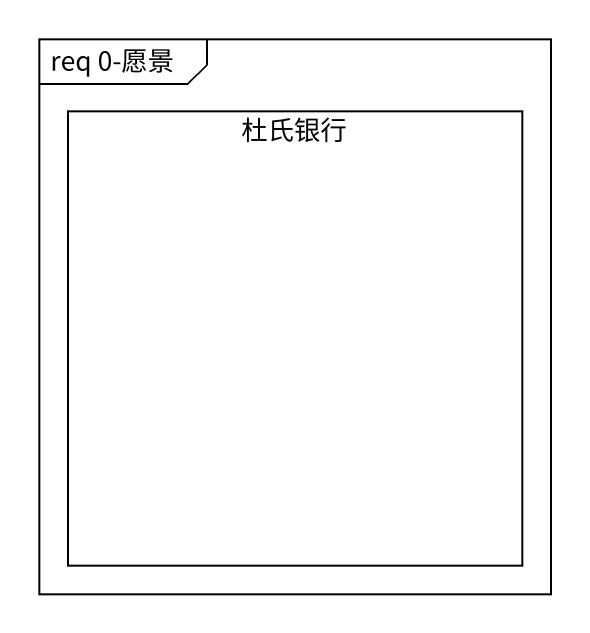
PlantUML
@startuml
mainframe req 0-愿景
rectangle 杜氏银行
@enduml
